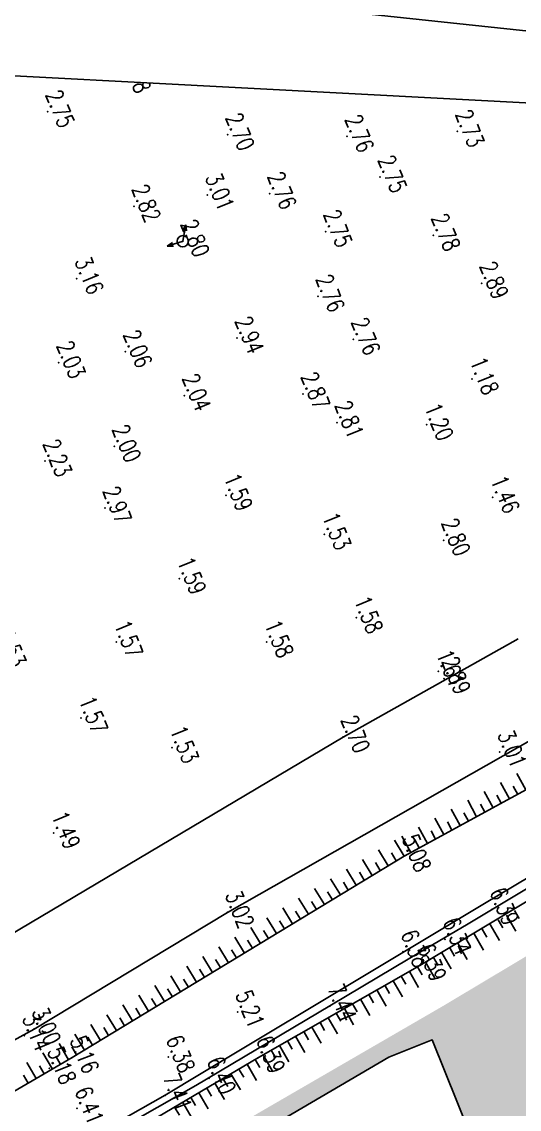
# Model space of a CAD drawing. Header units: millimetres. Extents: x 405522 to 410309, y 2303080 to 2310223.
# Drawn here: x 407244.8 to 407298, y 2306419.9 to 2306536.3 of the extents above; entities that cross this region are included whole.
import ezdxf
from ezdxf.enums import TextEntityAlignment as Align
from ezdxf.xclip import XClip

# ---------------------------------------------------------------- set-up
doc = ezdxf.new("R2010")
doc.units = ezdxf.units.MM
doc.header["$LTSCALE"] = 10
doc.header["$MEASUREMENT"] = 0
doc.header["$XCLIPFRAME"] = 0
doc.layers.get('Defpoints').update_dxf_attribs({"linetype": 'CONTINUOUS'})
for name, color, linetype in [('10', 3, 'CONTINUOUS'), ('caodo', 7, 'CONTINUOUS'), ('co', 84, 'CONTINUOUS'), ('De', 5, 'CONTINUOUS'), ('DIM', 4, 'CONTINUOUS'), ('Line', 136, 'CONTINUOUS'), ('w', 8, 'CONTINUOUS')]:
    doc.layers.add(name, color=color, linetype=linetype)
doc.styles.add('Dien', font='simplex.shx', dxfattribs={"width": 0.75})
doc.styles.add('txt', font='romans.shx', dxfattribs={"height": 0.2})
doc.dimstyles.new('D6.7', dxfattribs={"dimscale": 6.7, "dimtxt": 1.5, "dimasz": 2, "dimexe": 1.5, "dimexo": 0.5, "dimgap": 1, "dimtad": 1, "dimdec": 0, "dimdsep": 46, "dimtxsty": 'Dien', "dimcen": 1, "dimclrd": 256, "dimclre": 256, "dimclrt": 7, "dimaunit": 1, "dimadec": 3, "dimazin": 0, "dimtfac": 1, "dimtdec": 0, "dimtmove": 1, "dimatfit": 0, "dimfxl": 1, "dimtolj": 1, "dimtzin": 0, "dimlwe": -1, "dimarcsym": 0})

# ---------------------------------------------------------------- blocks, each defined once
blk = doc.blocks.new('*D6')
at = {"layer": 'Defpoints', "color": 0, "linetype": 'Continuous'}
for p in [(408519.4833505661, 2306591.769921404), (407115.9648304658, 2305987.299088136), (407150.70168588, 2305900.970934093)]:
    blk.add_point(p, dxfattribs=at)
at = {"layer": 'DIM', "linetype": 'Continuous'}
for p, q in [((408520.7338872618, 2306588.662083253), (408571.7275641989, 2306461.932419749)), ((407117.2153671616, 2305984.191249985), (407154.4532959671, 2305891.64741964))]:
    blk.add_line(p, q, dxfattribs=at)
at = {"layer": 'DIM', "linetype": 'Continuous', "lineweight": -2}
blk.add_line((408555.5446015078, 2306466.253787419), (407163.1330384839, 2305905.973080876), dxfattribs=at)
at = {"layer": 'DIM', "linetype": 'Continuous'}
for points in [[(408554.7109103773, 2306468.32567952), (408556.3782926383, 2306464.181895318), (408567.9759541118, 2306471.255934202)], [(407162.2993473534, 2305908.044972977), (407163.9667296144, 2305903.901188775), (407150.70168588, 2305900.970934093)]]:
    blk.add_solid(points, dxfattribs=at)
at = {"layer": 'DIM', "color": 7, "linetype": 'Continuous', "insert": (407854.9619415608, 2306196.990867676), "char_height": 10.05, "attachment_point": 5, "rotation": 21.918943909939344, "style": 'Dien'}
blk.add_mtext('\\A1;1528', dxfattribs=at)
blk = doc.blocks.new('20')
at = {"layer": 'caodo', "color": 8, "linetype": 'Continuous'}
for p in [(-359.9899999999907, -781.839999999851, 0.4300000000000002), (-340.7399999999907, -784.2999999998137, 0.3800000000000003), (-316.1599999999744, -783.9399999999441, 0.4100000000000001), (-327.9699999999721, -784.4799999999814, 0.4400000000000004), (-324.4400000000023, -788.8199999998324, 0.4300000000000002), (-342.9099999999744, -790.7299999999814, 0.6900000000000004), (-336.25, -790.589999999851, 0.4400000000000004), (-350.7599999999511, -791.9499999997206, 0.5), (-330.2699999999604, -794.6599999996834, 0.4300000000000002), (-345.539999999979, -795.6899999999441, 0.4800000000000004), (-318.7299999999814, -795.0600000000559, 0.4600000000000004), (-356.8699999999953, -799.679999999702, 0.8400000000000003), (-313.5599999999977, -800.1899999999441, 0.5700000000000003), (-331.0899999999674, -801.5800000000745, 0.4400000000000004), (-339.7299999999814, -806.0600000000559, 0.6200000000000001), (-327.289999999979, -806.1899999999441, 0.4400000000000004), (-351.679999999993, -807.5200000000186, -0.2599999999999998), (-358.8099999999977, -808.6899999999441, -0.2899999999999996), (-314.609999999986, -810.4199999999255, -1.14), (-345.3699999999953, -812.1999999997206, -0.2799999999999998), (-332.6699999999837, -812.0200000000186, 0.5500000000000003), (-329.0599999999977, -815.089999999851, 0.4900000000000002), (-319.4599999999627, -815.3300000000745, -1.12), (-352.8699999999953, -817.6499999999069, -0.3199999999999998), (-360.2599999999511, -819.2099999999627, -0.08999999999999986), (-340.929999999993, -822.8699999996461, -0.7299999999999998), (-312.3800000000047, -823.1099999998696, -0.8599999999999999), (-353.8699999999953, -824.25, 0.6500000000000004), (-330.3999999999651, -827.0400000000373, -0.7899999999999998), (-317.6499999999651, -827.679999999702, 0.4800000000000004), (-345.8899999999558, -831.8100000000559, -0.7299999999999998), (-326.9899999999907, -835.9799999999814, -0.7399999999999998), (-352.6599999999744, -838.5800000000745, -0.7499999999999998), (-336.5599999999977, -838.5600000000559, -0.7399999999999998), (-318.1999999999534, -841.7199999997392, -0.7099999999999997), (-317.609999999986, -842.4799999999814, 0.5700000000000003), (-356.4199999999837, -846.6999999997206, -0.7499999999999998), (-328.3899999999558, -848.75, 0.3800000000000003), (-346.6900000000023, -849.8699999996461, -0.7899999999999998), (-311.6399999999558, -850.339999999851, 0.6900000000000004), (-359.359999999986, -859.0299999997951, -0.8299999999999998), (-321.8499999999767, -861.4799999999814, 2.76), (-340.7699999999604, -867.5099999997765, 0.7000000000000002), (-312.4699999999721, -867.179999999702, 4.07), (-317.5, -870.3899999996647, 4.02), (-321.9899999999907, -871.6999999997206, 4.06), (-320.1999999999534, -873.1899999999441, 4.07), (-339.6699999999837, -878.179999999702, 2.89), (-329.8099999999977, -877.5099999997765, 5.120000000000001), (-362.4799999999814, -880.6899999999441, 0.8200000000000003), (-361.4499999999534, -880, 0.6800000000000002), (-357.3800000000047, -883.0499999998137, 2.84), (-347.0999999999767, -882.9699999997392, 4.06), (-337.4499999999534, -883.0400000000373, 4.07), (-359.7999999999884, -884.2099999999627, 2.86), (-342.7199999999721, -885.2700000000186, 4.08), (-347.4199999999837, -887.0800000000745, 5.09), (-356.859999999986, -888.4899999997579, 4.09)]:
    blk.add_point(p, dxfattribs=at)
at = {"layer": 'caodo', "color": 8, "linetype": 'Continuous', "style": 'txt', "width": 0.75}
for s, p in [('2.78', (-351.320000000007, -778.1399999996647, 0.4600000000000004)), ('2.75', (-359.4899999999907, -781.839999999851, 0.4300000000000002)), ('2.73', (-315.6599999999744, -783.9399999999441, 0.4100000000000001)), ('2.70', (-340.2399999999907, -784.2999999998137, 0.3800000000000003)), ('2.76', (-327.4699999999721, -784.4799999999814, 0.4400000000000004)), ('2.75', (-323.9400000000023, -788.8199999998324, 0.4300000000000002)), ('3.01', (-342.4099999999744, -790.7299999999814, 0.6900000000000004)), ('2.76', (-335.75, -790.589999999851, 0.4400000000000004)), ('2.82', (-350.2599999999511, -791.9499999997206, 0.5)), ('2.75', (-329.7699999999604, -794.6599999996834, 0.4300000000000002)), ('2.80', (-345.039999999979, -795.6899999999441, 0.4800000000000004)), ('2.78', (-318.2299999999814, -795.0600000000559, 0.4600000000000004)), ('3.16', (-356.3699999999953, -799.679999999702, 0.8400000000000003)), ('2.89', (-313.0599999999977, -800.1899999999441, 0.5700000000000003)), ('2.76', (-330.5899999999674, -801.5800000000745, 0.4400000000000004)), ('2.94', (-339.2299999999814, -806.0600000000559, 0.6200000000000001)), ('2.76', (-326.789999999979, -806.1899999999441, 0.4400000000000004)), ('2.06', (-351.179999999993, -807.5200000000186, -0.2599999999999998)), ('2.03', (-358.3099999999977, -808.6899999999441, -0.2899999999999996)), ('1.18', (-314.109999999986, -810.4199999999255, -1.14)), ('2.87', (-332.1699999999837, -812.0200000000186, 0.5500000000000003)), ('2.04', (-344.8699999999953, -812.1999999997206, -0.2799999999999998)), ('2.81', (-328.5599999999977, -815.089999999851, 0.4900000000000002)), ('1.20', (-318.9599999999627, -815.3300000000745, -1.12)), ('2.00', (-352.3699999999953, -817.6499999999069, -0.3199999999999998)), ('2.23', (-359.7599999999511, -819.2099999999627, -0.08999999999999986)), ('1.59', (-340.429999999993, -822.8699999996461, -0.7299999999999998)), ('1.46', (-311.8800000000047, -823.1099999998696, -0.8599999999999999)), ('2.97', (-353.3699999999953, -824.25, 0.6500000000000004)), ('1.53', (-329.8999999999651, -827.0400000000373, -0.7899999999999998)), ('2.80', (-317.1499999999651, -827.679999999702, 0.4800000000000004)), ('1.59', (-345.3899999999558, -831.8100000000559, -0.7299999999999998)), ('1.58', (-326.4899999999907, -835.9799999999814, -0.7399999999999998)), ('1.57', (-352.1599999999744, -838.5800000000745, -0.7499999999999998)), ('1.58', (-336.0599999999977, -838.5600000000559, -0.7399999999999998)), ('1.53', (-364.6399999999558, -839.5800000000745, -0.7899999999999998)), ('1.61', (-317.6999999999534, -841.7199999997392, -0.7099999999999997)), ('2.89', (-317.109999999986, -842.4799999999814, 0.5700000000000003)), ('1.57', (-355.9199999999837, -846.6999999997206, -0.7499999999999998)), ('2.70', (-327.8899999999558, -848.75, 0.3800000000000003)), ('1.53', (-346.1900000000023, -849.8699999996461, -0.7899999999999998)), ('3.01', (-311.1399999999558, -850.339999999851, 0.6900000000000004)), ('1.49', (-358.859999999986, -859.0299999997951, -0.8299999999999998)), ('5.08', (-321.3499999999767, -861.4799999999814, 2.76)), ('3.02', (-340.2699999999604, -867.5099999997765, 0.7000000000000002)), ('6.39', (-311.9689999999828, -867.179999999702, 4.07)), ('6.34', (-316.9989999999525, -870.3899999996647, 4.02)), ('6.38', (-321.4890000000014, -871.6999999997206, 4.06)), ('6.39', (-319.6989999999641, -873.1899999999441, 4.07)), ('5.21', (-339.1699999999837, -878.179999999702, 2.89)), ('7.44', (-329.3099999999977, -877.5099999997765, 5.120000000000001)), ('3.14', (-361.9799999999814, -880.6899999999441, 0.8200000000000003)), ('3.00', (-360.9499999999534, -880, 0.6800000000000002)), ('5.16', (-356.8800000000047, -883.0499999998137, 2.84)), ('6.38', (-346.5989999999874, -882.9699999997392, 4.06)), ('6.39', (-336.9489999999641, -883.0400000000373, 4.07)), ('5.18', (-359.2999999999884, -884.2099999999627, 2.86)), ('6.40', (-342.2199999999721, -885.2700000000186, 4.08)), ('7.41', (-346.9199999999837, -887.0800000000745, 5.09)), ('6.41', (-356.359999999986, -888.4899999997579, 4.09))]:
    blk.add_text(s, height=1.8, rotation=292, dxfattribs=at).set_placement(p, align=Align.CENTER)

msp = doc.modelspace()

# ---------------------------------------------------------------- hatches: boundary and pattern name
at = {"layer": 'co', "linetype": 'Continuous'}
h = msp.add_hatch(dxfattribs=at)
h.set_pattern_fill('GRASS', color=86, scale=0.9999999999999998, angle=-9.154247039750842e-09, style=0)
h.set_pattern_definition([(21.91894380089891, (407717.7514152989, 2306586.61674795), (0.392032972917054, 0.9199511658877224), [0.1874999999999999, -1.226713562999999]), (336.9189438008989, (407717.7514152989, 2306586.61674795), (0.3920329730204795, 0.9199511661304223), [0.1875, -0.8124999999999999]), (66.91894380089893, (407717.7514152989, 2306586.61674795), (-0.9199511661304223, 0.3920329730204795), [0.1874999999999999, -0.8124999999999997])])
edge = h.paths.add_edge_path()
edge.add_line((407254.1170228908, 2306410.169202854), (407260.6047045343, 2306394.045993825))
edge.add_line((407260.6047045343, 2306394.045993825), (407285.4548879365, 2306404.045248837))
edge.add_line((407285.4548879365, 2306404.045248837), (407282.0616406134, 2306412.478158909))
edge.add_line((407282.0616406134, 2306412.478158909), (407277.9797039331, 2306410.835662958))
edge.add_line((407277.9797039331, 2306410.835662958), (407277.7893237203, 2306411.308796528))
edge.add_line((407277.7893237203, 2306411.308796528), (407273.8001583294, 2306409.703630031))
edge.add_line((407273.8001583294, 2306409.703630031), (407270.6200811035, 2306417.606769071))
edge.add_line((407270.6200811035, 2306417.606769071), (407284.0696774927, 2306425.47742779))
edge.add_line((407284.0696774927, 2306425.47742779), (407288.693920144, 2306427.33813765))
edge.add_line((407288.693920144, 2306427.33813765), (407292.7255011137, 2306417.318838529))
edge.add_line((407292.7255011137, 2306417.318838529), (407288.7363357256, 2306415.713672033))
edge.add_line((407288.7363357256, 2306415.713672033), (407288.9267159385, 2306415.240538464))
edge.add_line((407288.9267159385, 2306415.240538464), (407284.8447792606, 2306413.598042505))
edge.add_line((407284.8447792606, 2306413.598042505), (407287.6780847382, 2306406.556701861))
edge.add_line((407287.6780847382, 2306406.556701861), (407329.4904017044, 2306423.381206268))
edge.add_line((407329.4904017044, 2306423.381206268), (407321.277921924, 2306443.790889731))
edge.add_line((407321.277921924, 2306443.790889731), (407391.9696435035, 2306472.235933241))
edge.add_line((407391.9696435035, 2306472.235933241), (407400.1821232486, 2306451.826249867))
edge.add_line((407400.1821232486, 2306451.826249867), (407418.736380878, 2306459.292140589))
edge.add_line((407418.736380878, 2306459.292140589), (407415.6678998304, 2306466.917940378))
edge.add_line((407415.6678998304, 2306466.917940378), (407418.0892304467, 2306467.892239111))
edge.add_line((407418.0892304467, 2306467.892239111), (407416.6686293677, 2306471.42272188))
edge.add_arc((407416.2406032057, 2306476.504728728), 5.100000000270966, -50.976420963221415, 274.81430867917214, ccw=False)
edge.add_line((407419.4517680119, 2306472.542605485), (407420.8723690949, 2306469.012122715))
edge.add_line((407420.8723690949, 2306469.012122715), (407423.2936997163, 2306469.986421451))
edge.add_line((407423.2936997163, 2306469.986421451), (407424.0813511835, 2306468.028947273))
edge.add_line((407424.0813511835, 2306468.028947273), (407430.6679639445, 2306470.679278646))
edge.add_line((407430.6679639445, 2306470.679278646), (407427.4314589711, 2306478.72265207))
edge.add_line((407427.4314589711, 2306478.72265207), (407423.1548513077, 2306477.001824099))
edge.add_line((407423.1548513077, 2306477.001824099), (407420.4597060886, 2306483.699808384))
edge.add_line((407420.4597060886, 2306483.699808384), (407431.3322034824, 2306488.074700606))
edge.add_line((407431.3322034824, 2306488.074700606), (407434.505207047, 2306480.189141089))
edge.add_arc((407422.4449395959, 2306475.336312125), 12.99999999799835, -68.08105611815012, 21.91894389356969, ccw=False)
edge.add_line((407427.2977685576, 2306463.276044673), (407428.0443576286, 2306461.42061891))
edge.add_arc((407422.4449395933, 2306475.336312126), 15.00000000049874, 291.9189438879702, 381.9189438861541)
edge.add_line((407436.3606328095, 2306480.935730161), (407433.7342182117, 2306487.462904873))
edge.add_arc((407429.0956538063, 2306485.596432194), 5.000000000345068, 21.91894389110442, 111.6081401787035)
edge.add_line((407427.254370581, 2306490.245053074), (407425.7664817182, 2306489.655711661))
edge.add_line((407425.7664817182, 2306489.655711661), (407404.3746197062, 2306481.865124488))
edge.add_line((407404.3746197062, 2306481.865124488), (407387.1692075391, 2306476.129275814))
edge.add_line((407387.1692075391, 2306476.129275814), (407368.1393202968, 2306469.173936851))
edge.add_line((407368.1393202968, 2306469.173936851), (407354.3811752048, 2306464.324671585))
edge.add_line((407354.3811752048, 2306464.324671585), (407349.8883223158, 2306463.037029213))
edge.add_line((407349.8883223158, 2306463.037029213), (407338.1906022896, 2306456.846383967))
edge.add_line((407338.1906022896, 2306456.846383967), (407320.7539099596, 2306447.700914217))
edge.add_line((407320.7539099596, 2306447.700914217), (407305.9439592828, 2306440.590780963))
edge.add_line((407305.9439592828, 2306440.590780963), (407289.8833454648, 2306430.983138181))
edge.add_line((407289.8833454648, 2306430.983138181), (407259.7631739253, 2306413.513734311))
edge.add_line((407259.7631739253, 2306413.513734311), (407254.1170228908, 2306410.169202854))
h.paths.add_polyline_path([(407177.1105452421, 2306360.449485613), (407173.2358340801, 2306370.078931296), (407147.2762224373, 2306358.137330575), (407130.3317128211, 2306350.723753258), (407113.5068215086, 2306343.770464835), (407091.1422524607, 2306334.552587217), (407073.8310301324, 2306325.49473595), (407056.1712730328, 2306316.316248703), (407024.3960636385, 2306299.576530544), (407025.4169672449, 2306299.410790426)])

# ---------------------------------------------------------------- linework, layer by layer
at = {"layer": '10', "color": 2}
for p, q in [((407262.3365104625, 2306514.571954053, 2.85), (407262.0181616659, 2306513.978119453, 2.85)), ((407262.0200000021, 2306512.800000011, 2.85), (407262.3365104625, 2306514.571954053, 2.85)), ((407262.3365104625, 2306514.571954053, 2.85), (407262.429588147, 2306513.904629519, 2.85)), ((407262.0751817136, 2306512.816911976, 2.85), (407260.3541931116, 2306512.289466974, 2.85)), ((407260.3541931116, 2306512.289466974, 2.85), (407260.9054025698, 2306512.676963584, 2.85)), ((407260.3541931116, 2306512.289466974, 2.85), (407261.0278689743, 2306512.277370667, 2.85))]:
    msp.add_line(p, q, dxfattribs=at)
msp.add_circle((407262.020000002, 2306512.800000011, 2.85), 0.6, dxfattribs=at)
at = {"layer": 'De', "color": 8, "linetype": 'Continuous'}
for p, q in [((407296.9609568467, 2306453.134374063), (407296.0047584383, 2306454.890985746)), ((407298.7175685294, 2306454.090572471), (407297.761370121, 2306455.847184154)), ((407295.2043451639, 2306452.178175655), (407294.2481467556, 2306453.934787338)), ((407297.839262688, 2306453.612473267), (407297.3611634838, 2306454.490779108)), ((407293.4477334812, 2306451.221977246), (407292.4915350729, 2306452.978588929)), ((407294.3260393225, 2306451.700076451), (407293.8479401183, 2306452.578382292)), ((407296.0826510053, 2306452.656274859), (407295.6045518011, 2306453.5345807)), ((407291.6911217985, 2306450.265778838), (407290.7349233901, 2306452.022390521)), ((407292.5694276398, 2306450.743878042), (407292.0913284356, 2306451.622183884)), ((407289.9345101158, 2306449.30958043), (407288.9783117074, 2306451.066192113)), ((407290.8128159571, 2306449.787679634), (407290.3347167529, 2306450.665985475)), ((407286.4212867503, 2306447.397183613), (407285.465088342, 2306449.153795296)), ((407288.177898433, 2306448.353382022), (407287.2217000247, 2306450.109993705)), ((407289.0562042744, 2306448.831481226), (407288.5781050702, 2306449.709787067)), ((407285.7099999998, 2306447.01), (407284.6721065135, 2306448.719613147)), ((407287.2995925916, 2306447.875282818), (407286.8214933875, 2306448.753588659)), ((407284.0003868533, 2306445.972106514), (407282.9624933669, 2306447.68171966)), ((407284.8551934265, 2306446.491053257), (407284.3362466834, 2306447.34585983)), ((407280.5811605601, 2306443.896319541), (407279.5432670738, 2306445.605932687)), ((407282.2907737067, 2306444.934213027), (407281.2528802203, 2306446.643826174)), ((407283.14558028, 2306445.45315977), (407282.6266335368, 2306446.307966343)), ((407278.8715474136, 2306442.858426054), (407277.8336539272, 2306444.568039201)), ((407281.4359671334, 2306444.415266284), (407280.9170203903, 2306445.270072857)), ((407277.161934267, 2306441.820532568), (407276.1240407806, 2306443.530145715)), ((407279.7263539868, 2306443.377372798), (407279.2074072437, 2306444.232179371)), ((407275.4523211204, 2306440.782639082), (407274.414427634, 2306442.492252228)), ((407276.3071276937, 2306441.301585825), (407275.7881809506, 2306442.156392398)), ((407278.0167408403, 2306442.339479311), (407277.4977940971, 2306443.194285884)), ((407273.7427079739, 2306439.744745595), (407272.7048144875, 2306441.454358742)), ((407274.5975145471, 2306440.263692338), (407274.078567804, 2306441.118498912)), ((407297.4905665383, 2306441.198018343), (407297.993706775, 2306440.333813563)), ((407272.0330948273, 2306438.706852109), (407270.9952013409, 2306440.416465255)), ((407272.8879014006, 2306439.225798852), (407272.3689546574, 2306440.080605425)), ((407295.7621569778, 2306440.19173787), (407296.2652972146, 2306439.32753309)), ((407296.626361758, 2306440.694878106), (407297.6326422315, 2306438.966468546)), ((407270.3234816807, 2306437.668958622), (407269.2855881943, 2306439.378571769)), ((407271.178288254, 2306438.187905366), (407270.6593415109, 2306439.042711939)), ((407293.1695426371, 2306438.68231716), (407294.1758231106, 2306436.953907599)), ((407294.0337474173, 2306439.185457396), (407294.536887654, 2306438.321252616)), ((407294.8979521976, 2306439.688597633), (407295.904232671, 2306437.960188073)), ((407268.6138685342, 2306436.631065136), (407267.5759750478, 2306438.340678283)), ((407269.4686751075, 2306437.150011879), (407268.9497283643, 2306438.004818452)), ((407291.4411330766, 2306437.676036686), (407292.44741355, 2306435.947627126)), ((407292.3053378569, 2306438.179176923), (407292.8084780936, 2306437.314972143)), ((407265.194642241, 2306434.555278163), (407264.1567487546, 2306436.26489131)), ((407266.9042553876, 2306435.59317165), (407265.8663619012, 2306437.302784796)), ((407267.7590619609, 2306436.112118393), (407267.2401152177, 2306436.966924966)), ((407289.7127235162, 2306436.669756213), (407290.7190039896, 2306434.941346652)), ((407290.5769282964, 2306437.172896449), (407291.0800685331, 2306436.308691669)), ((407263.4850290944, 2306433.517384677), (407262.4471356081, 2306435.226997823)), ((407266.0494488143, 2306435.074224907), (407265.5305020711, 2306435.92903148)), ((407287.1189451984, 2306435.162354215), (407287.6148130408, 2306434.293956216)), ((407287.9843139556, 2306435.663475739), (407288.9905944291, 2306433.935066179)), ((407288.8485187359, 2306436.166615976), (407289.3516589726, 2306435.302411196)), ((407261.7754159479, 2306432.479491191), (407260.7375224615, 2306434.189104337)), ((407264.3398356677, 2306434.03633142), (407263.8208889246, 2306434.891137993)), ((407285.3821492024, 2306434.17061853), (407285.8780170447, 2306433.302220532)), ((407286.2505472004, 2306434.666486372), (407287.2422828851, 2306432.929690376)), ((407260.0658028013, 2306431.441597704), (407259.0279093149, 2306433.151210851)), ((407260.9206093746, 2306431.960544447), (407260.4016626314, 2306432.815351021)), ((407262.6302225211, 2306432.998437934), (407262.111275778, 2306433.853244507)), ((407283.6453532064, 2306433.178882845), (407284.1412210488, 2306432.310484847)), ((407284.5137512044, 2306433.674750688), (407285.505486889, 2306431.937954692)), ((407258.3561896547, 2306430.403704218), (407257.3182961683, 2306432.113317364)), ((407259.210996228, 2306430.922650961), (407258.6920494849, 2306431.777457534)), ((407281.0401592124, 2306431.691279318), (407282.031894897, 2306429.954483322)), ((407281.9085572104, 2306432.187147161), (407282.4044250528, 2306431.318749162)), ((407282.7769552084, 2306432.683015003), (407283.768690893, 2306430.946219007)), ((407256.6465765082, 2306429.365810731), (407255.6086830218, 2306431.075423878)), ((407257.5013830814, 2306429.884757475), (407256.9824363383, 2306430.739564048)), ((407279.3033632163, 2306430.699543633), (407280.295098901, 2306428.962747638)), ((407280.1717612144, 2306431.195411476), (407280.6676290567, 2306430.327013478)), ((407254.9369633616, 2306428.327917245), (407253.8990698752, 2306430.037530391)), ((407255.7917699349, 2306428.846863988), (407255.2728231917, 2306429.701670561)), ((407277.5665672203, 2306429.707807949), (407278.5583029049, 2306427.971011953)), ((407278.4349652184, 2306430.203675791), (407278.9308330607, 2306429.335277793)), ((407253.227350215, 2306427.290023759), (407252.1894567286, 2306428.999636905)), ((407254.0821567883, 2306427.808970502), (407253.5632100452, 2306428.663777075)), ((407274.9613732263, 2306428.220204422), (407275.4572410687, 2306427.351806424)), ((407275.8297712243, 2306428.716072265), (407276.8215069089, 2306426.979276269)), ((407276.6981692223, 2306429.211940107), (407277.1940370647, 2306428.343542109)), ((407249.8041334181, 2306425.220944849), (407248.7970786825, 2306426.948903402)), ((407251.5177370685, 2306426.252130272), (407250.4798435821, 2306427.961743419)), ((407252.3725436417, 2306426.771077015), (407251.8535968986, 2306427.625883589)), ((407273.2245772303, 2306427.228468738), (407273.7204450726, 2306426.360070739)), ((407274.0929752283, 2306427.72433658), (407275.0847109129, 2306425.987540584)), ((407248.0761748656, 2306424.213890113), (407247.0691201299, 2306425.941848666)), ((407250.6629304952, 2306425.733183529), (407250.143983752, 2306426.587990102)), ((407271.4877812343, 2306426.236733053), (407271.9836490766, 2306425.368335055)), ((407272.3561792322, 2306426.732600895), (407273.3479149169, 2306424.995804899)), ((407246.3482163131, 2306423.206835378), (407245.3411615774, 2306424.934793931)), ((407248.9401541419, 2306424.717417481), (407248.436626774, 2306425.581396758)), ((407268.8937485942, 2306424.72993471), (407269.9126450522, 2306423.008932093)), ((407269.7542499027, 2306425.239382938), (407270.2636981317, 2306424.37888163)), ((407270.6193832362, 2306425.740865211), (407271.6111189208, 2306424.004069215)), ((407245.4842370368, 2306422.70330801), (407244.9807096689, 2306423.567287286)), ((407247.2121955893, 2306423.710362746), (407246.7086682215, 2306424.574342022)), ((407267.1727459772, 2306423.711038251), (407268.1916424352, 2306421.990035634)), ((407268.0332472857, 2306424.220486481), (407268.5426955147, 2306423.359985172)), ((407265.4517433601, 2306422.692141794), (407266.4706398182, 2306420.971139177)), ((407266.3122446687, 2306423.201590023), (407266.8216928976, 2306422.341088714)), ((407262.8702394346, 2306421.163797107), (407263.3796876636, 2306420.303295798)), ((407263.7307407431, 2306421.673245335), (407264.7496372011, 2306419.952242719)), ((407264.5912420516, 2306422.182693565), (407265.1006902806, 2306421.322192256)), ((407261.1492368176, 2306420.144900648), (407261.6586850465, 2306419.28439934)), ((407262.0097381261, 2306420.654348878), (407263.0286345841, 2306418.933346261))]:
    msp.add_line(p, q, dxfattribs=at)
at = {"layer": 'De'}
for points in [[(407147.5299999999, 2306380.28), (407180.1399999998, 2306395.14), (407210.9399999998, 2306409.23), (407246.1099999999, 2306428.49), (407266.7899999999, 2306440.98), (407304.3799999998, 2306462.34), (407326.3799999998, 2306473.27), (407356.5499999999, 2306485.69), (407380.5199999998, 2306494.32), (407398.7399999998, 2306500.64), (407423.9499999998, 2306509.95), (407428.8389908206, 2306514.330458058), (407436.5299999999, 2306523.32), (407441.1599999999, 2306538.72), (407439.8899999998, 2306558.92), (407438.8799999998, 2306581.8), (407436.2999999999, 2306593.46), (407438.1199999998, 2306611.22), (407439.2999999999, 2306630.09), (407439.0899999999, 2306646.23)], [(407443.6099999999, 2306643.61), (407443.7899999999, 2306630.02), (407444.3099999998, 2306616.91), (407441.3799999998, 2306603.32), (407441.3499999999, 2306592.3), (407444.9999999998, 2306582.06), (407445.6399999998, 2306569.85), (407446.0399999999, 2306553.12), (407445.6799999998, 2306536.2), (407443.3776033608, 2306529.251475621), (407439.9899999998, 2306520.42), (407429.0899999999, 2306507.29), (407411.4599999998, 2306500.42), (407394.4399999998, 2306494.29), (407375.8799999998, 2306487.55), (407357.5999999999, 2306481.09), (407341.3999999998, 2306475.07), (407325.0999999999, 2306467.82), (407308.5999999999, 2306459.47), (407285.7099999998, 2306447.01), (407250.1799999998, 2306425.44), (407222.0399999999, 2306409.04), (407175.6599999999, 2306388.14)], [(407297.8875179865, 2306470.261277073), (407279.1699999999, 2306459.74), (407241.1299999998, 2306437.15), (407216.5050162229, 2306423.19649762)]]:
    msp.add_lwpolyline(points, dxfattribs=at)
at = {"layer": 'De', "linetype": 'Continuous', "flags": 128}
for points in [[(407385.52, 2306480.85), (407366.45, 2306473.88), (407352.86, 2306469.09), (407348.01, 2306467.7), (407335.86, 2306461.27), (407318.51, 2306452.17), (407303.5735882624, 2306444.999153847), (407287.36, 2306435.3), (407270.11, 2306425.45), (407254.79, 2306416.38), (407253.23, 2306415.55), (407252.2002346572, 2306414.932811651)], [(407374.0862439345, 2306478.551644758), (407366.44, 2306475.68), (407357.6305396777, 2306472.701486261), (407347.25, 2306469.25), (407338.6624544597, 2306464.65980435), (407325.74, 2306458.25), (407311.76, 2306451.21), (407302.6552681609, 2306446.920331304), (407294.1, 2306441.82), (407278.948934818, 2306432.71419198), (407268.0283054712, 2306426.150880879), (407260.1399999998, 2306421.41), (407252.46, 2306417.09), (407251.5474201262, 2306416.555188599)], [(407376.0899999999, 2306478.3), (407352.52, 2306469.96), (407347.61, 2306468.57), (407338.9, 2306463.95), (407332.914662321, 2306460.946348889), (407327.2343750934, 2306458.09578273), (407319.8084308471, 2306454.369185021), (407317.1, 2306453.01), (407303.0617311985, 2306446.061557505), (407292.532304483, 2306439.766968586), (407286.3158837832, 2306436.07177387), (407277.75, 2306430.98), (407263.4007381715, 2306422.475723554), (407252.83, 2306416.42), (407251.8487581733, 2306415.806302234)]]:
    msp.add_lwpolyline(points, dxfattribs=at)
at = {"layer": 'Line', "linetype": 'Continuous'}
msp.add_lwpolyline([(407284.8447792587, 2306413.598042513), (407288.926715939, 2306415.240538463), (407288.7363357256, 2306415.713672033), (407292.7255011137, 2306417.318838529), (407288.693920144, 2306427.33813765), (407284.0696774932, 2306425.47742779), (407270.6200811035, 2306417.60676907)], dxfattribs=at)
at = {"layer": 'w', "linetype": 'Continuous', "flags": 128}
for points in [[(407562.6949414932, 2307896.794509944), (406849.725083543, 2307361.443614376), (406257.9543285746, 2306646.584134245), (407447.3167364729, 2306519.42738223), (407449.1899999998, 2306625.75), (407455.0062987222, 2306743.346404559), (407453.1032147977, 2306792.718940619), (407442.9943705479, 2306828.782022624), (407437.7116950927, 2306851.021189332), (407440.7320340126, 2306866.473784334), (407480.777266308, 2306919.045671915), (407501.508112784, 2306946.635799569)], [(407533.9142718813, 2306221.912622465), (407446.8367395523, 2306519.086400952), (407431.693682216, 2306520.593110837), (406364.944930848, 2306576.988135257), (406558.9154982228, 2306033.171299948), (407026.2588231838, 2305414.826644379)]]:
    msp.add_lwpolyline(points, dxfattribs=at)

# ---------------------------------------------------------------- block references
at = {"layer": 'caodo', "linetype": 'Continuous'}
ref = msp.add_blockref('20', (407607.5599999998, 2307308.49, 2.32), dxfattribs=at)
XClip(ref).set_block_clipping_path([(-1349.6056714252336, -661.9058657553978), (-160.24326352693606, -789.0626177703962), (-158.36999999999534, -682.7400000002235), (-152.55370127764763, -565.1435954412445), (-154.45678520214278, -515.7710593813099), (-164.5656294519431, -479.7079773764126), (-169.84830490715103, -457.46881066821516), (-166.82796598720597, -442.01621566619724), (-126.78273369179806, -389.4443280850537), (-106.05188721581362, -361.8542004311457), (-63.77944376063533, -462.4105278351344), (-33.466447652434, -538.7088304474019), (-26.830958046135493, -536.6440252331086), (-14.194728780596051, -530.2900720490143), (2.873561021173373, -522.7809317391366), (21.779086004185956, -516.4300709003583), (33.49636997265043, -516.3916891841218), (41.83233972010203, -526.5245847343467), (49.38700186560163, -538.8965703272261), (57.58147363178432, -547.8425059784204), (240.7905528639676, -478.5933098080568), (312.71683337684954, -453.523366919253), (469.9752955258009, -835.1642690971494), (381.01757410995197, -875.9365015272051), (340.05356005806243, -891.0018749474548), (281.9833174137748, -920.0360526661389), (270.2997928529512, -925.8934261840768), (259.64971878379583, -926.485182072036), (238.13632499426603, -935.887616972439), (231.39031789585715, -941.3565830942243), (234.28019038640196, -952.6351198460907), (233.34951378498226, -963.7375780143775), (228.57153214595746, -974.9643217222765), (217.37020478205523, -983.9257580563426), (203.91382668475853, -988.0474594873376), (188.67127670557238, -983.9718116582371), (177.38840578240342, -980.8930276110768), (171.5204358987976, -984.3872820092365), (-73.64572811854305, -1086.5773775354028), (-160.72326044749934, -789.4035990480334), (-175.86631778383162, -787.8968891631812), (-1242.6150691517978, -731.501864743419), (-1048.6445017770166, -1275.3187000523321), (-581.3011768160504, -1893.6633556210436), (45.25815080979373, -1711.1176481554285), (672.5305126870517, -1468.653420693241), (1174.462400796474, -665.2848953921348), (720.1397881704615, 463.7992460099049), (-44.86505850660615, 588.3045099438168), (-757.8349164568353, 52.953614375554025)])

# ---------------------------------------------------------------- dimensions: what is measured, and where the dimension line sits
at = {"layer": 'DIM', "linetype": 'Continuous'}
dim = msp.add_linear_dim(base=(407150.70168588, 2305900.970934093), p1=(408519.4833505659, 2306591.769921404), p2=(407115.9648304658, 2305987.299088136), angle=21.91894390993935, dimstyle='D6.7', dxfattribs=at)
dim.commit()
dim.dimension.update_dxf_attribs({"geometry": '*D6', "text_midpoint": (407854.9619415608, 2306196.990867676)})

doc.saveas('drawing.dxf')
